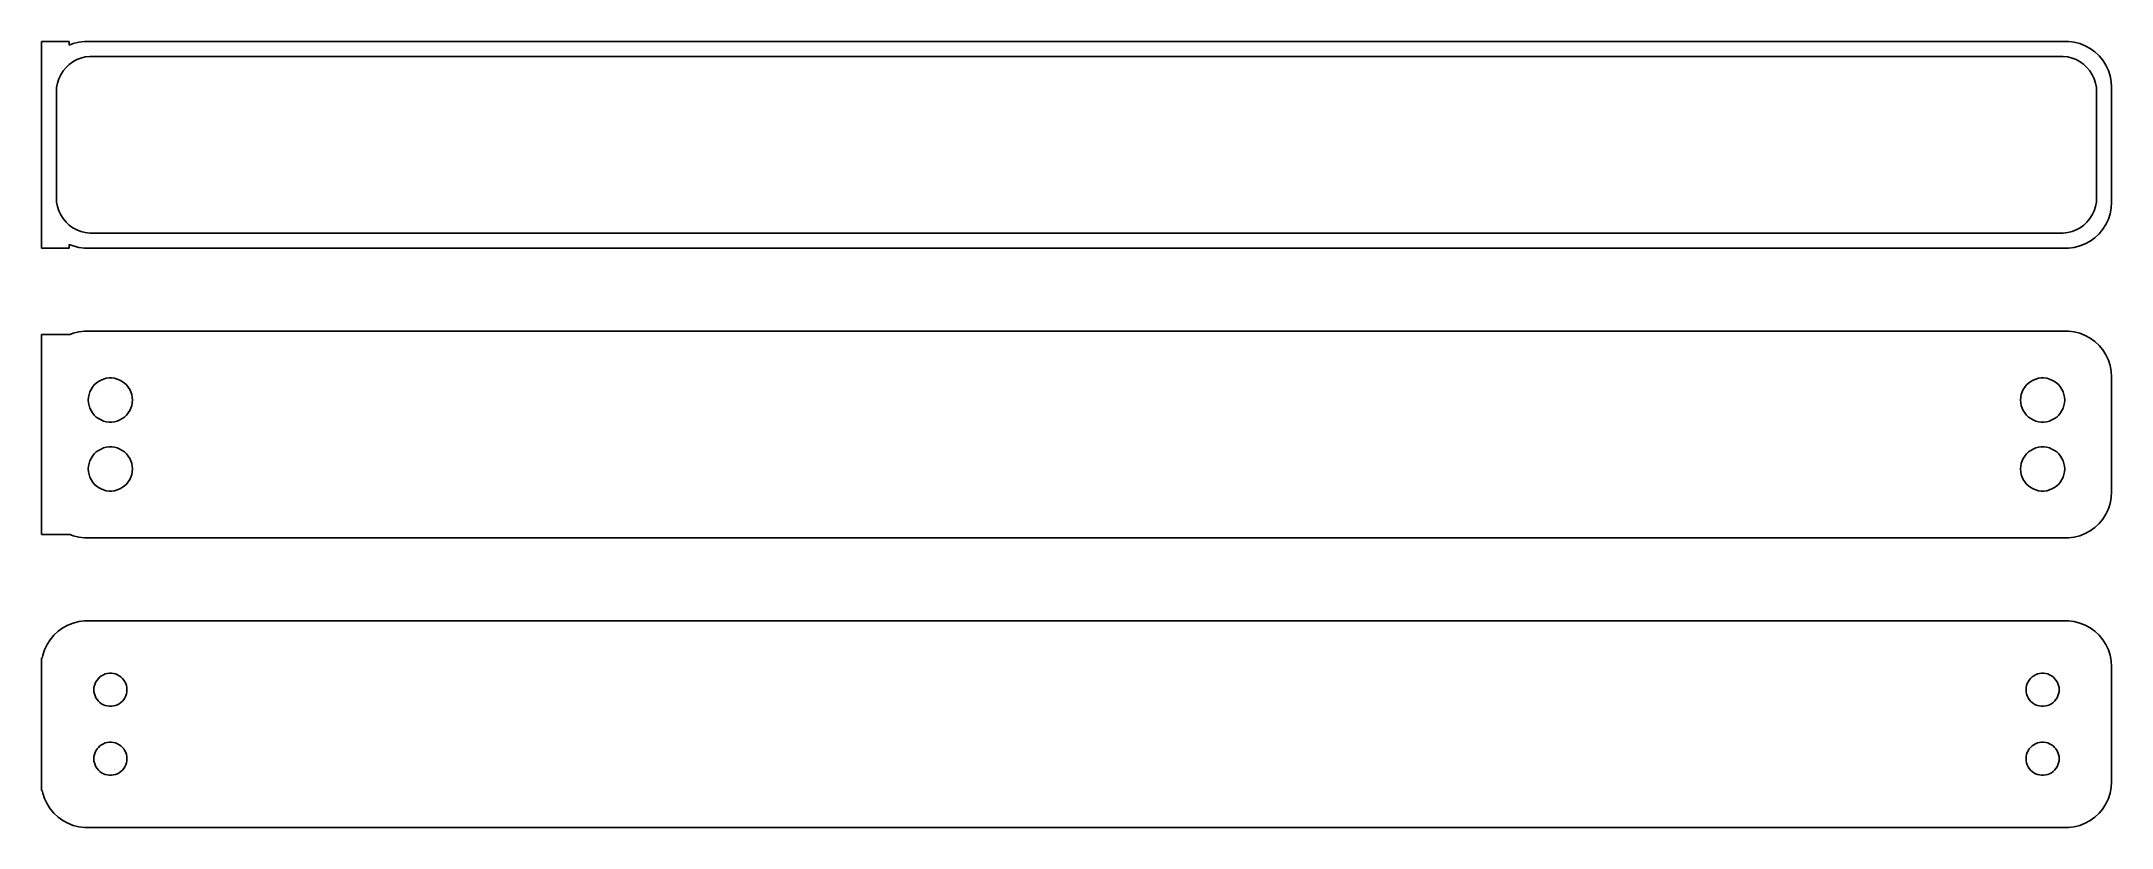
# Model space of a CAD drawing. Header units: metres. Extents: x -112 to 112, y 52 to 137.
import ezdxf

# ---------------------------------------------------------------- set-up
doc = ezdxf.new("R2010")
doc.units = ezdxf.units.M

msp = doc.modelspace()

# ---------------------------------------------------------------- linework, layer by layer
for p, q in [((-109.5, 137.24), (-112.5, 137.24)), ((-112.5, 137.24), (-112.5, 114.76)), ((-109.5, 136.825), (-109.5, 137.24)), ((-109.045, 137.005), (-109.5, 136.825)), ((-109.469, 134.734), (-109.075, 135.02)), ((-109.075, 135.02), (-108.649, 135.254)), ((-108.437, 137.161), (-109.045, 137.005)), ((-108.649, 135.254), (-108.197, 135.433)), ((-107.814, 137.24), (-108.437, 137.161)), ((-108.197, 135.433), (-107.726, 135.554)), ((107.814, 137.24), (-107.814, 137.24)), ((-107.726, 135.554), (-107.243, 135.615)), ((-107.243, 135.615), (107.243, 135.615)), ((107.243, 135.615), (107.726, 135.554)), ((107.726, 135.554), (108.197, 135.433)), ((108.437, 137.161), (107.814, 137.24)), ((108.197, 135.433), (108.649, 135.254)), ((109.045, 137.005), (108.437, 137.161)), ((108.649, 135.254), (109.075, 135.02)), ((109.629, 136.774), (109.045, 137.005)), ((109.075, 135.02), (109.469, 134.734)), ((110.179, 136.472), (109.629, 136.774)), ((110.687, 136.103), (110.179, 136.472)), ((111.145, 135.673), (110.687, 136.103)), ((111.545, 135.189), (111.145, 135.673)), ((111.882, 134.659), (111.545, 135.189)), ((-110.751, 132.713), (-110.601, 133.176)), ((-110.601, 133.176), (-110.394, 133.616)), ((-110.394, 133.616), (-110.133, 134.026)), ((-110.133, 134.026), (-109.823, 134.401)), ((-109.823, 134.401), (-109.469, 134.734)), ((109.469, 134.734), (109.823, 134.401)), ((109.823, 134.401), (110.133, 134.026)), ((110.133, 134.026), (110.394, 133.616)), ((110.394, 133.616), (110.601, 133.176)), ((110.601, 133.176), (110.751, 132.713)), ((112.149, 134.091), (111.882, 134.659)), ((112.343, 133.493), (112.149, 134.091)), ((112.461, 132.877), (112.343, 133.493)), ((112.5, 132.25), (112.461, 132.877)), ((-110.873, 131.75), (-110.842, 132.235)), ((-110.873, 120.25), (-110.873, 131.75)), ((-110.842, 132.235), (-110.751, 132.713)), ((110.751, 132.713), (110.842, 132.235)), ((110.842, 132.235), (110.873, 131.75)), ((110.873, 131.75), (110.873, 120.25)), ((112.5, 119.75), (112.5, 132.25)), ((-110.842, 119.765), (-110.873, 120.25)), ((-110.751, 119.287), (-110.842, 119.765)), ((-110.601, 118.824), (-110.751, 119.287)), ((110.751, 119.287), (110.601, 118.824)), ((110.842, 119.765), (110.751, 119.287)), ((110.873, 120.25), (110.842, 119.765)), ((112.461, 119.123), (112.5, 119.75)), ((-110.394, 118.384), (-110.601, 118.824)), ((-110.133, 117.974), (-110.394, 118.384)), ((-109.823, 117.599), (-110.133, 117.974)), ((-109.469, 117.266), (-109.823, 117.599)), ((-109.075, 116.98), (-109.469, 117.266)), ((109.469, 117.266), (109.075, 116.98)), ((109.823, 117.599), (109.469, 117.266)), ((110.133, 117.974), (109.823, 117.599)), ((110.394, 118.384), (110.133, 117.974)), ((110.601, 118.824), (110.394, 118.384)), ((111.545, 116.811), (111.882, 117.341)), ((111.882, 117.341), (112.149, 117.909)), ((112.149, 117.909), (112.343, 118.507)), ((112.343, 118.507), (112.461, 119.123)), ((-112.5, 114.76), (-109.5, 114.76)), ((-109.5, 115.175), (-109.045, 114.995)), ((-109.5, 114.76), (-109.5, 115.175)), ((-108.649, 116.746), (-109.075, 116.98)), ((-109.045, 114.995), (-108.437, 114.839)), ((-108.197, 116.567), (-108.649, 116.746)), ((-108.437, 114.839), (-107.814, 114.76)), ((-107.726, 116.446), (-108.197, 116.567)), ((-107.814, 114.76), (107.814, 114.76)), ((-107.243, 116.385), (-107.726, 116.446)), ((107.243, 116.385), (-107.243, 116.385)), ((107.726, 116.446), (107.243, 116.385)), ((108.197, 116.567), (107.726, 116.446)), ((107.814, 114.76), (108.437, 114.839)), ((108.649, 116.746), (108.197, 116.567)), ((108.437, 114.839), (109.045, 114.995)), ((109.075, 116.98), (108.649, 116.746)), ((109.045, 114.995), (109.629, 115.226)), ((109.629, 115.226), (110.179, 115.528)), ((110.179, 115.528), (110.687, 115.897)), ((110.687, 115.897), (111.145, 116.327)), ((111.145, 116.327), (111.545, 116.811)), ((-109.5, 105.365), (-112.5, 105.365)), ((-112.5, 105.365), (-112.5, 83.6352)), ((-109.045, 105.505), (-109.5, 105.325)), ((-109.5, 105.325), (-109.5, 105.365)), ((-108.437, 105.661), (-109.045, 105.505)), ((-107.814, 105.74), (-108.437, 105.661)), ((107.814, 105.74), (-107.814, 105.74)), ((108.437, 105.661), (107.814, 105.74)), ((109.045, 105.505), (108.437, 105.661)), ((109.629, 105.274), (109.045, 105.505)), ((110.179, 104.972), (109.629, 105.274)), ((110.687, 104.603), (110.179, 104.972)), ((111.145, 104.173), (110.687, 104.603)), ((111.545, 103.689), (111.145, 104.173)), ((111.882, 103.159), (111.545, 103.689)), ((112.149, 102.591), (111.882, 103.159)), ((112.343, 101.993), (112.149, 102.591)), ((112.461, 101.377), (112.343, 101.993)), ((112.5, 100.75), (112.461, 101.377)), ((-107.325, 98.8468), (-107.231, 99.1335)), ((-107.231, 99.1335), (-107.103, 99.4062)), ((-107.103, 99.4062), (-106.942, 99.6607)), ((-106.942, 99.6607), (-106.75, 99.8929)), ((-106.75, 99.8929), (-106.53, 100.099)), ((-106.53, 100.099), (-106.286, 100.276)), ((-106.286, 100.276), (-106.022, 100.422)), ((-106.022, 100.422), (-105.742, 100.533)), ((-105.742, 100.533), (-105.45, 100.607)), ((-105.45, 100.607), (-105.151, 100.645)), ((-105.151, 100.645), (-104.849, 100.645)), ((-104.849, 100.645), (-104.55, 100.607)), ((-104.55, 100.607), (-104.258, 100.533)), ((-104.258, 100.533), (-103.978, 100.422)), ((-103.978, 100.422), (-103.714, 100.276)), ((-103.714, 100.276), (-103.47, 100.099)), ((-103.47, 100.099), (-103.25, 99.8929)), ((-103.25, 99.8929), (-103.058, 99.6607)), ((-103.058, 99.6607), (-102.897, 99.4062)), ((-102.897, 99.4062), (-102.769, 99.1335)), ((-102.769, 99.1335), (-102.675, 98.8468)), ((102.675, 98.8468), (102.769, 99.1335)), ((102.769, 99.1335), (102.897, 99.4062)), ((102.897, 99.4062), (103.058, 99.6607)), ((103.058, 99.6607), (103.25, 99.8929)), ((103.25, 99.8929), (103.47, 100.099)), ((103.47, 100.099), (103.714, 100.276)), ((103.714, 100.276), (103.978, 100.422)), ((103.978, 100.422), (104.258, 100.533)), ((104.258, 100.533), (104.55, 100.607)), ((104.55, 100.607), (104.849, 100.645)), ((104.849, 100.645), (105.151, 100.645)), ((105.151, 100.645), (105.45, 100.607)), ((105.45, 100.607), (105.742, 100.533)), ((105.742, 100.533), (106.022, 100.422)), ((106.022, 100.422), (106.286, 100.276)), ((106.286, 100.276), (106.53, 100.099)), ((106.53, 100.099), (106.75, 99.8929)), ((106.75, 99.8929), (106.942, 99.6607)), ((106.942, 99.6607), (107.103, 99.4062)), ((107.103, 99.4062), (107.231, 99.1335)), ((107.231, 99.1335), (107.325, 98.8468)), ((112.5, 88.25), (112.5, 100.75)), ((-107.4, 98.25), (-107.381, 98.5508)), ((-107.381, 97.9492), (-107.4, 98.25)), ((-107.381, 98.5508), (-107.325, 98.8468)), ((-107.325, 97.6531), (-107.381, 97.9492)), ((-107.231, 97.3665), (-107.325, 97.6531)), ((-107.103, 97.0938), (-107.231, 97.3665)), ((-106.942, 96.8393), (-107.103, 97.0938)), ((-106.75, 96.6071), (-106.942, 96.8393)), ((-103.058, 96.8393), (-103.25, 96.6071)), ((-102.897, 97.0938), (-103.058, 96.8393)), ((-102.769, 97.3665), (-102.897, 97.0938)), ((-102.675, 97.6531), (-102.769, 97.3665)), ((-102.675, 98.8468), (-102.619, 98.5508)), ((-102.619, 97.9492), (-102.675, 97.6531)), ((-102.619, 98.5508), (-102.6, 98.25)), ((-102.6, 98.25), (-102.619, 97.9492)), ((102.6, 98.25), (102.619, 98.5508)), ((102.619, 97.9492), (102.6, 98.25)), ((102.619, 98.5508), (102.675, 98.8468)), ((102.675, 97.6531), (102.619, 97.9492)), ((102.769, 97.3665), (102.675, 97.6531)), ((102.897, 97.0938), (102.769, 97.3665)), ((103.058, 96.8393), (102.897, 97.0938)), ((103.25, 96.6071), (103.058, 96.8393)), ((106.942, 96.8393), (106.75, 96.6071)), ((107.103, 97.0938), (106.942, 96.8393)), ((107.231, 97.3665), (107.103, 97.0938)), ((107.325, 97.6531), (107.231, 97.3665)), ((107.325, 98.8468), (107.381, 98.5508)), ((107.381, 97.9492), (107.325, 97.6531)), ((107.381, 98.5508), (107.4, 98.25)), ((107.4, 98.25), (107.381, 97.9492)), ((-106.53, 96.4008), (-106.75, 96.6071)), ((-106.286, 96.2236), (-106.53, 96.4008)), ((-106.022, 96.0784), (-106.286, 96.2236)), ((-105.742, 95.9675), (-106.022, 96.0784)), ((-105.45, 95.8925), (-105.742, 95.9675)), ((-105.151, 95.8547), (-105.45, 95.8925)), ((-104.849, 95.8547), (-105.151, 95.8547)), ((-104.55, 95.8925), (-104.849, 95.8547)), ((-104.258, 95.9675), (-104.55, 95.8925)), ((-103.978, 96.0784), (-104.258, 95.9675)), ((-103.714, 96.2236), (-103.978, 96.0784)), ((-103.47, 96.4008), (-103.714, 96.2236)), ((-103.25, 96.6071), (-103.47, 96.4008)), ((103.47, 96.4008), (103.25, 96.6071)), ((103.714, 96.2236), (103.47, 96.4008)), ((103.978, 96.0784), (103.714, 96.2236)), ((104.258, 95.9675), (103.978, 96.0784)), ((104.55, 95.8925), (104.258, 95.9675)), ((104.849, 95.8547), (104.55, 95.8925)), ((105.151, 95.8547), (104.849, 95.8547)), ((105.45, 95.8925), (105.151, 95.8547)), ((105.742, 95.9675), (105.45, 95.8925)), ((106.022, 96.0784), (105.742, 95.9675)), ((106.286, 96.2236), (106.022, 96.0784)), ((106.53, 96.4008), (106.286, 96.2236)), ((106.75, 96.6071), (106.53, 96.4008)), ((-106.942, 92.1607), (-106.75, 92.3929)), ((-106.75, 92.3929), (-106.53, 92.5992)), ((-106.53, 92.5992), (-106.286, 92.7764)), ((-106.286, 92.7764), (-106.022, 92.9216)), ((-106.022, 92.9216), (-105.742, 93.0325)), ((-105.742, 93.0325), (-105.45, 93.1075)), ((-105.45, 93.1075), (-105.151, 93.1453)), ((-105.151, 93.1453), (-104.849, 93.1453)), ((-104.849, 93.1453), (-104.55, 93.1075)), ((-104.55, 93.1075), (-104.258, 93.0325)), ((-104.258, 93.0325), (-103.978, 92.9216)), ((-103.978, 92.9216), (-103.714, 92.7764)), ((-103.714, 92.7764), (-103.47, 92.5992)), ((-103.47, 92.5992), (-103.25, 92.3929)), ((-103.25, 92.3929), (-103.058, 92.1607)), ((103.058, 92.1607), (103.25, 92.3929)), ((103.25, 92.3929), (103.47, 92.5992)), ((103.47, 92.5992), (103.714, 92.7764)), ((103.714, 92.7764), (103.978, 92.9216)), ((103.978, 92.9216), (104.258, 93.0325)), ((104.258, 93.0325), (104.55, 93.1075)), ((104.55, 93.1075), (104.849, 93.1453)), ((104.849, 93.1453), (105.151, 93.1453)), ((105.151, 93.1453), (105.45, 93.1075)), ((105.45, 93.1075), (105.742, 93.0325)), ((105.742, 93.0325), (106.022, 92.9216)), ((106.022, 92.9216), (106.286, 92.7764)), ((106.286, 92.7764), (106.53, 92.5992)), ((106.53, 92.5992), (106.75, 92.3929)), ((106.75, 92.3929), (106.942, 92.1607)), ((-107.4, 90.75), (-107.381, 91.0508)), ((-107.381, 90.4492), (-107.4, 90.75)), ((-107.381, 91.0508), (-107.325, 91.3469)), ((-107.325, 90.1532), (-107.381, 90.4492)), ((-107.325, 91.3469), (-107.231, 91.6335)), ((-107.231, 89.8665), (-107.325, 90.1532)), ((-107.231, 91.6335), (-107.103, 91.9062)), ((-107.103, 91.9062), (-106.942, 92.1607)), ((-103.058, 92.1607), (-102.897, 91.9062)), ((-102.897, 91.9062), (-102.769, 91.6335)), ((-102.769, 91.6335), (-102.675, 91.3469)), ((-102.675, 90.1532), (-102.769, 89.8665)), ((-102.675, 91.3469), (-102.619, 91.0508)), ((-102.619, 90.4492), (-102.675, 90.1532)), ((-102.619, 91.0508), (-102.6, 90.75)), ((-102.6, 90.75), (-102.619, 90.4492)), ((102.6, 90.75), (102.619, 91.0508)), ((102.619, 90.4492), (102.6, 90.75)), ((102.619, 91.0508), (102.675, 91.3469)), ((102.675, 90.1532), (102.619, 90.4492)), ((102.675, 91.3469), (102.769, 91.6335)), ((102.769, 89.8665), (102.675, 90.1532)), ((102.769, 91.6335), (102.897, 91.9062)), ((102.897, 91.9062), (103.058, 92.1607)), ((106.942, 92.1607), (107.103, 91.9062)), ((107.103, 91.9062), (107.231, 91.6335)), ((107.231, 91.6335), (107.325, 91.3469)), ((107.325, 90.1532), (107.231, 89.8665)), ((107.325, 91.3469), (107.381, 91.0508)), ((107.381, 90.4492), (107.325, 90.1532)), ((107.381, 91.0508), (107.4, 90.75)), ((107.4, 90.75), (107.381, 90.4492)), ((-107.103, 89.5938), (-107.231, 89.8665)), ((-106.942, 89.3393), (-107.103, 89.5938)), ((-106.75, 89.1071), (-106.942, 89.3393)), ((-106.53, 88.9008), (-106.75, 89.1071)), ((-106.286, 88.7236), (-106.53, 88.9008)), ((-106.022, 88.5784), (-106.286, 88.7236)), ((-105.742, 88.4675), (-106.022, 88.5784)), ((-105.45, 88.3925), (-105.742, 88.4675)), ((-105.151, 88.3547), (-105.45, 88.3925)), ((-104.849, 88.3547), (-105.151, 88.3547)), ((-104.55, 88.3925), (-104.849, 88.3547)), ((-104.258, 88.4675), (-104.55, 88.3925)), ((-103.978, 88.5784), (-104.258, 88.4675)), ((-103.714, 88.7236), (-103.978, 88.5784)), ((-103.47, 88.9008), (-103.714, 88.7236)), ((-103.25, 89.1071), (-103.47, 88.9008)), ((-103.058, 89.3393), (-103.25, 89.1071)), ((-102.897, 89.5938), (-103.058, 89.3393)), ((-102.769, 89.8665), (-102.897, 89.5938)), ((102.897, 89.5938), (102.769, 89.8665)), ((103.058, 89.3393), (102.897, 89.5938)), ((103.25, 89.1071), (103.058, 89.3393)), ((103.47, 88.9008), (103.25, 89.1071)), ((103.714, 88.7236), (103.47, 88.9008)), ((103.978, 88.5784), (103.714, 88.7236)), ((104.258, 88.4675), (103.978, 88.5784)), ((104.55, 88.3925), (104.258, 88.4675)), ((104.849, 88.3547), (104.55, 88.3925)), ((105.151, 88.3547), (104.849, 88.3547)), ((105.45, 88.3925), (105.151, 88.3547)), ((105.742, 88.4675), (105.45, 88.3925)), ((106.022, 88.5784), (105.742, 88.4675)), ((106.286, 88.7236), (106.022, 88.5784)), ((106.53, 88.9008), (106.286, 88.7236)), ((106.75, 89.1071), (106.53, 88.9008)), ((106.942, 89.3393), (106.75, 89.1071)), ((107.103, 89.5938), (106.942, 89.3393)), ((107.231, 89.8665), (107.103, 89.5938)), ((112.461, 87.6233), (112.5, 88.25)), ((111.545, 85.3111), (111.882, 85.8412)), ((111.882, 85.8412), (112.149, 86.4094)), ((112.149, 86.4094), (112.343, 87.0066)), ((112.343, 87.0066), (112.461, 87.6233)), ((-112.5, 83.6352), (-109.5, 83.6352)), ((-109.5, 83.6352), (-109.5, 83.6748)), ((-109.5, 83.6748), (-109.045, 83.4947)), ((-109.045, 83.4947), (-108.437, 83.3386)), ((-108.437, 83.3386), (-107.814, 83.2599)), ((-107.814, 83.2599), (107.814, 83.2599)), ((107.814, 83.2599), (108.437, 83.3386)), ((108.437, 83.3386), (109.045, 83.4947)), ((109.045, 83.4947), (109.629, 83.7259)), ((109.629, 83.7259), (110.179, 84.0284)), ((110.179, 84.0284), (110.687, 84.3974)), ((110.687, 84.3974), (111.145, 84.8273)), ((111.145, 84.8273), (111.545, 85.3111)), ((-111.545, 72.1889), (-111.882, 71.6588)), ((-111.145, 72.6727), (-111.545, 72.1889)), ((-110.687, 73.1026), (-111.145, 72.6727)), ((-110.179, 73.4716), (-110.687, 73.1026)), ((-109.629, 73.7741), (-110.179, 73.4716)), ((-109.045, 74.0053), (-109.629, 73.7741)), ((-108.437, 74.1614), (-109.045, 74.0053)), ((-107.814, 74.2401), (-108.437, 74.1614)), ((107.814, 74.2401), (-107.814, 74.2401)), ((108.437, 74.1614), (107.814, 74.2401)), ((109.045, 74.0053), (108.437, 74.1614)), ((109.629, 73.7741), (109.045, 74.0053)), ((110.179, 73.4716), (109.629, 73.7741)), ((110.687, 73.1026), (110.179, 73.4716)), ((111.145, 72.6727), (110.687, 73.1026)), ((111.545, 72.1889), (111.145, 72.6727)), ((111.882, 71.6588), (111.545, 72.1889)), ((-112.4, 70.1942), (-112.5, 70.1942)), ((-112.5, 70.1942), (-112.5, 55.8058)), ((-112.343, 70.4934), (-112.4, 70.1942)), ((-112.149, 71.0906), (-112.343, 70.4934)), ((-111.882, 71.6588), (-112.149, 71.0906)), ((112.149, 71.0906), (111.882, 71.6588)), ((112.343, 70.4934), (112.149, 71.0906)), ((112.461, 69.8767), (112.343, 70.4934)), ((112.5, 69.25), (112.461, 69.8767)), ((-106.674, 67.4126), (-106.577, 67.6171)), ((-106.577, 67.6171), (-106.456, 67.808)), ((-106.456, 67.808), (-106.312, 67.9822)), ((-106.312, 67.9822), (-106.147, 68.1369)), ((-106.147, 68.1369), (-105.964, 68.2698)), ((-105.964, 68.2698), (-105.766, 68.3787)), ((-105.766, 68.3787), (-105.556, 68.4619)), ((-105.556, 68.4619), (-105.337, 68.5181)), ((-105.337, 68.5181), (-105.113, 68.5464)), ((-105.113, 68.5464), (-104.887, 68.5464)), ((-104.887, 68.5464), (-104.663, 68.5181)), ((-104.663, 68.5181), (-104.444, 68.4619)), ((-104.444, 68.4619), (-104.234, 68.3787)), ((-104.234, 68.3787), (-104.036, 68.2698)), ((-104.036, 68.2698), (-103.853, 68.1369)), ((-103.853, 68.1369), (-103.688, 67.9822)), ((-103.688, 67.9822), (-103.544, 67.808)), ((-103.544, 67.808), (-103.423, 67.6171)), ((-103.423, 67.6171), (-103.326, 67.4126)), ((103.326, 67.4126), (103.423, 67.6171)), ((103.423, 67.6171), (103.544, 67.808)), ((103.544, 67.808), (103.688, 67.9822)), ((103.688, 67.9822), (103.853, 68.1369)), ((103.853, 68.1369), (104.036, 68.2698)), ((104.036, 68.2698), (104.234, 68.3787)), ((104.234, 68.3787), (104.444, 68.4619)), ((104.444, 68.4619), (104.663, 68.5181)), ((104.663, 68.5181), (104.887, 68.5464)), ((104.887, 68.5464), (105.113, 68.5464)), ((105.113, 68.5464), (105.337, 68.5181)), ((105.337, 68.5181), (105.556, 68.4619)), ((105.556, 68.4619), (105.766, 68.3787)), ((105.766, 68.3787), (105.964, 68.2698)), ((105.964, 68.2698), (106.147, 68.1369)), ((106.147, 68.1369), (106.312, 67.9822)), ((106.312, 67.9822), (106.456, 67.808)), ((106.456, 67.808), (106.577, 67.6171)), ((106.577, 67.6171), (106.674, 67.4126)), ((112.5, 56.75), (112.5, 69.25)), ((-106.8, 66.75), (-106.786, 66.9756)), ((-106.786, 66.5244), (-106.8, 66.75)), ((-106.786, 66.9756), (-106.743, 67.1976)), ((-106.743, 66.3024), (-106.786, 66.5244)), ((-106.743, 67.1976), (-106.674, 67.4126)), ((-106.674, 66.0874), (-106.743, 66.3024)), ((-106.577, 65.8828), (-106.674, 66.0874)), ((-106.456, 65.692), (-106.577, 65.8828)), ((-106.312, 65.5178), (-106.456, 65.692)), ((-106.147, 65.3631), (-106.312, 65.5178)), ((-105.964, 65.2302), (-106.147, 65.3631)), ((-103.853, 65.3631), (-104.036, 65.2302)), ((-103.688, 65.5178), (-103.853, 65.3631)), ((-103.544, 65.692), (-103.688, 65.5178)), ((-103.423, 65.8828), (-103.544, 65.692)), ((-103.326, 66.0874), (-103.423, 65.8828)), ((-103.326, 67.4126), (-103.257, 67.1976)), ((-103.257, 66.3024), (-103.326, 66.0874)), ((-103.257, 67.1976), (-103.214, 66.9756)), ((-103.214, 66.5244), (-103.257, 66.3024)), ((-103.214, 66.9756), (-103.2, 66.75)), ((-103.2, 66.75), (-103.214, 66.5244)), ((103.2, 66.75), (103.214, 66.9756)), ((103.214, 66.5244), (103.2, 66.75)), ((103.214, 66.9756), (103.257, 67.1976)), ((103.257, 66.3024), (103.214, 66.5244)), ((103.257, 67.1976), (103.326, 67.4126)), ((103.326, 66.0874), (103.257, 66.3024)), ((103.423, 65.8828), (103.326, 66.0874)), ((103.544, 65.692), (103.423, 65.8828)), ((103.688, 65.5178), (103.544, 65.692)), ((103.853, 65.3631), (103.688, 65.5178)), ((104.036, 65.2302), (103.853, 65.3631)), ((106.147, 65.3631), (105.964, 65.2302)), ((106.312, 65.5178), (106.147, 65.3631)), ((106.456, 65.692), (106.312, 65.5178)), ((106.577, 65.8828), (106.456, 65.692)), ((106.674, 66.0874), (106.577, 65.8828)), ((106.674, 67.4126), (106.743, 67.1976)), ((106.743, 66.3024), (106.674, 66.0874)), ((106.743, 67.1976), (106.786, 66.9756)), ((106.786, 66.5244), (106.743, 66.3024)), ((106.786, 66.9756), (106.8, 66.75)), ((106.8, 66.75), (106.786, 66.5244)), ((-105.766, 65.1213), (-105.964, 65.2302)), ((-105.556, 65.0381), (-105.766, 65.1213)), ((-105.337, 64.9819), (-105.556, 65.0381)), ((-105.113, 64.9536), (-105.337, 64.9819)), ((-104.887, 64.9536), (-105.113, 64.9536)), ((-104.663, 64.9819), (-104.887, 64.9536)), ((-104.444, 65.0381), (-104.663, 64.9819)), ((-104.234, 65.1213), (-104.444, 65.0381)), ((-104.036, 65.2302), (-104.234, 65.1213)), ((104.234, 65.1213), (104.036, 65.2302)), ((104.444, 65.0381), (104.234, 65.1213)), ((104.663, 64.9819), (104.444, 65.0381)), ((104.887, 64.9536), (104.663, 64.9819)), ((105.113, 64.9536), (104.887, 64.9536)), ((105.337, 64.9819), (105.113, 64.9536)), ((105.556, 65.0381), (105.337, 64.9819)), ((105.766, 65.1213), (105.556, 65.0381)), ((105.964, 65.2302), (105.766, 65.1213)), ((-106.147, 60.6369), (-105.964, 60.7698)), ((-105.964, 60.7698), (-105.766, 60.8787)), ((-105.766, 60.8787), (-105.556, 60.9619)), ((-105.556, 60.9619), (-105.337, 61.0181)), ((-105.337, 61.0181), (-105.113, 61.0464)), ((-105.113, 61.0464), (-104.887, 61.0464)), ((-104.887, 61.0464), (-104.663, 61.0181)), ((-104.663, 61.0181), (-104.444, 60.9619)), ((-104.444, 60.9619), (-104.234, 60.8787)), ((-104.234, 60.8787), (-104.036, 60.7698)), ((-104.036, 60.7698), (-103.853, 60.6369)), ((103.853, 60.6369), (104.036, 60.7698)), ((104.036, 60.7698), (104.234, 60.8787)), ((104.234, 60.8787), (104.444, 60.9619)), ((104.444, 60.9619), (104.663, 61.0181)), ((104.663, 61.0181), (104.887, 61.0464)), ((104.887, 61.0464), (105.113, 61.0464)), ((105.113, 61.0464), (105.337, 61.0181)), ((105.337, 61.0181), (105.556, 60.9619)), ((105.556, 60.9619), (105.766, 60.8787)), ((105.766, 60.8787), (105.964, 60.7698)), ((105.964, 60.7698), (106.147, 60.6369)), ((-106.8, 59.25), (-106.786, 59.4756)), ((-106.786, 59.0244), (-106.8, 59.25)), ((-106.786, 59.4756), (-106.743, 59.6976)), ((-106.743, 58.8024), (-106.786, 59.0244)), ((-106.743, 59.6976), (-106.674, 59.9126)), ((-106.674, 58.5874), (-106.743, 58.8024)), ((-106.674, 59.9126), (-106.577, 60.1172)), ((-106.577, 58.3829), (-106.674, 58.5874)), ((-106.577, 60.1172), (-106.456, 60.308)), ((-106.456, 60.308), (-106.312, 60.4822)), ((-106.312, 60.4822), (-106.147, 60.6369)), ((-103.853, 60.6369), (-103.688, 60.4822)), ((-103.688, 60.4822), (-103.544, 60.308)), ((-103.544, 60.308), (-103.423, 60.1172)), ((-103.423, 60.1172), (-103.326, 59.9126)), ((-103.326, 58.5874), (-103.423, 58.3829)), ((-103.326, 59.9126), (-103.257, 59.6976)), ((-103.257, 58.8024), (-103.326, 58.5874)), ((-103.257, 59.6976), (-103.214, 59.4756)), ((-103.214, 59.0244), (-103.257, 58.8024)), ((-103.214, 59.4756), (-103.2, 59.25)), ((-103.2, 59.25), (-103.214, 59.0244)), ((103.2, 59.25), (103.214, 59.4756)), ((103.214, 59.0244), (103.2, 59.25)), ((103.214, 59.4756), (103.257, 59.6976)), ((103.257, 58.8024), (103.214, 59.0244)), ((103.257, 59.6976), (103.326, 59.9126)), ((103.326, 58.5874), (103.257, 58.8024)), ((103.326, 59.9126), (103.423, 60.1172)), ((103.423, 58.3829), (103.326, 58.5874)), ((103.423, 60.1172), (103.544, 60.308)), ((103.544, 60.308), (103.688, 60.4822)), ((103.688, 60.4822), (103.853, 60.6369)), ((106.147, 60.6369), (106.312, 60.4822)), ((106.312, 60.4822), (106.456, 60.308)), ((106.456, 60.308), (106.577, 60.1172)), ((106.577, 60.1172), (106.674, 59.9126)), ((106.674, 58.5874), (106.577, 58.3829)), ((106.674, 59.9126), (106.743, 59.6976)), ((106.743, 58.8024), (106.674, 58.5874)), ((106.743, 59.6976), (106.786, 59.4756)), ((106.786, 59.0244), (106.743, 58.8024)), ((106.786, 59.4756), (106.8, 59.25)), ((106.8, 59.25), (106.786, 59.0244)), ((-106.456, 58.192), (-106.577, 58.3829)), ((-106.312, 58.0178), (-106.456, 58.192)), ((-106.147, 57.8631), (-106.312, 58.0178)), ((-105.964, 57.7302), (-106.147, 57.8631)), ((-105.766, 57.6213), (-105.964, 57.7302)), ((-105.556, 57.5381), (-105.766, 57.6213)), ((-105.337, 57.4819), (-105.556, 57.5381)), ((-105.113, 57.4536), (-105.337, 57.4819)), ((-104.887, 57.4536), (-105.113, 57.4536)), ((-104.663, 57.4819), (-104.887, 57.4536)), ((-104.444, 57.5381), (-104.663, 57.4819)), ((-104.234, 57.6213), (-104.444, 57.5381)), ((-104.036, 57.7302), (-104.234, 57.6213)), ((-103.853, 57.8631), (-104.036, 57.7302)), ((-103.688, 58.0178), (-103.853, 57.8631)), ((-103.544, 58.192), (-103.688, 58.0178)), ((-103.423, 58.3829), (-103.544, 58.192)), ((103.544, 58.192), (103.423, 58.3829)), ((103.688, 58.0178), (103.544, 58.192)), ((103.853, 57.8631), (103.688, 58.0178)), ((104.036, 57.7302), (103.853, 57.8631)), ((104.234, 57.6213), (104.036, 57.7302)), ((104.444, 57.5381), (104.234, 57.6213)), ((104.663, 57.4819), (104.444, 57.5381)), ((104.887, 57.4536), (104.663, 57.4819)), ((105.113, 57.4536), (104.887, 57.4536)), ((105.337, 57.4819), (105.113, 57.4536)), ((105.556, 57.5381), (105.337, 57.4819)), ((105.766, 57.6213), (105.556, 57.5381)), ((105.964, 57.7302), (105.766, 57.6213)), ((106.147, 57.8631), (105.964, 57.7302)), ((106.312, 58.0178), (106.147, 57.8631)), ((106.456, 58.192), (106.312, 58.0178)), ((106.577, 58.3829), (106.456, 58.192)), ((112.461, 56.1233), (112.5, 56.75)), ((-112.5, 55.8058), (-112.4, 55.8058)), ((-112.4, 55.8058), (-112.343, 55.5066)), ((-112.343, 55.5066), (-112.149, 54.9094)), ((-112.149, 54.9094), (-111.882, 54.3412)), ((-111.882, 54.3412), (-111.545, 53.8111)), ((111.545, 53.8111), (111.882, 54.3412)), ((111.882, 54.3412), (112.149, 54.9094)), ((112.149, 54.9094), (112.343, 55.5066)), ((112.343, 55.5066), (112.461, 56.1233)), ((-111.545, 53.8111), (-111.145, 53.3273)), ((-111.145, 53.3273), (-110.687, 52.8974)), ((-110.687, 52.8974), (-110.179, 52.5284)), ((-110.179, 52.5284), (-109.629, 52.2259)), ((-109.629, 52.2259), (-109.045, 51.9947)), ((-109.045, 51.9947), (-108.437, 51.8386)), ((-108.437, 51.8386), (-107.814, 51.7599)), ((-107.814, 51.7599), (107.814, 51.7599)), ((107.814, 51.7599), (108.437, 51.8386)), ((108.437, 51.8386), (109.045, 51.9947)), ((109.045, 51.9947), (109.629, 52.2259)), ((109.629, 52.2259), (110.179, 52.5284)), ((110.179, 52.5284), (110.687, 52.8974)), ((110.687, 52.8974), (111.145, 53.3273)), ((111.145, 53.3273), (111.545, 53.8111))]:
    msp.add_line(p, q)

doc.saveas('drawing.dxf')
